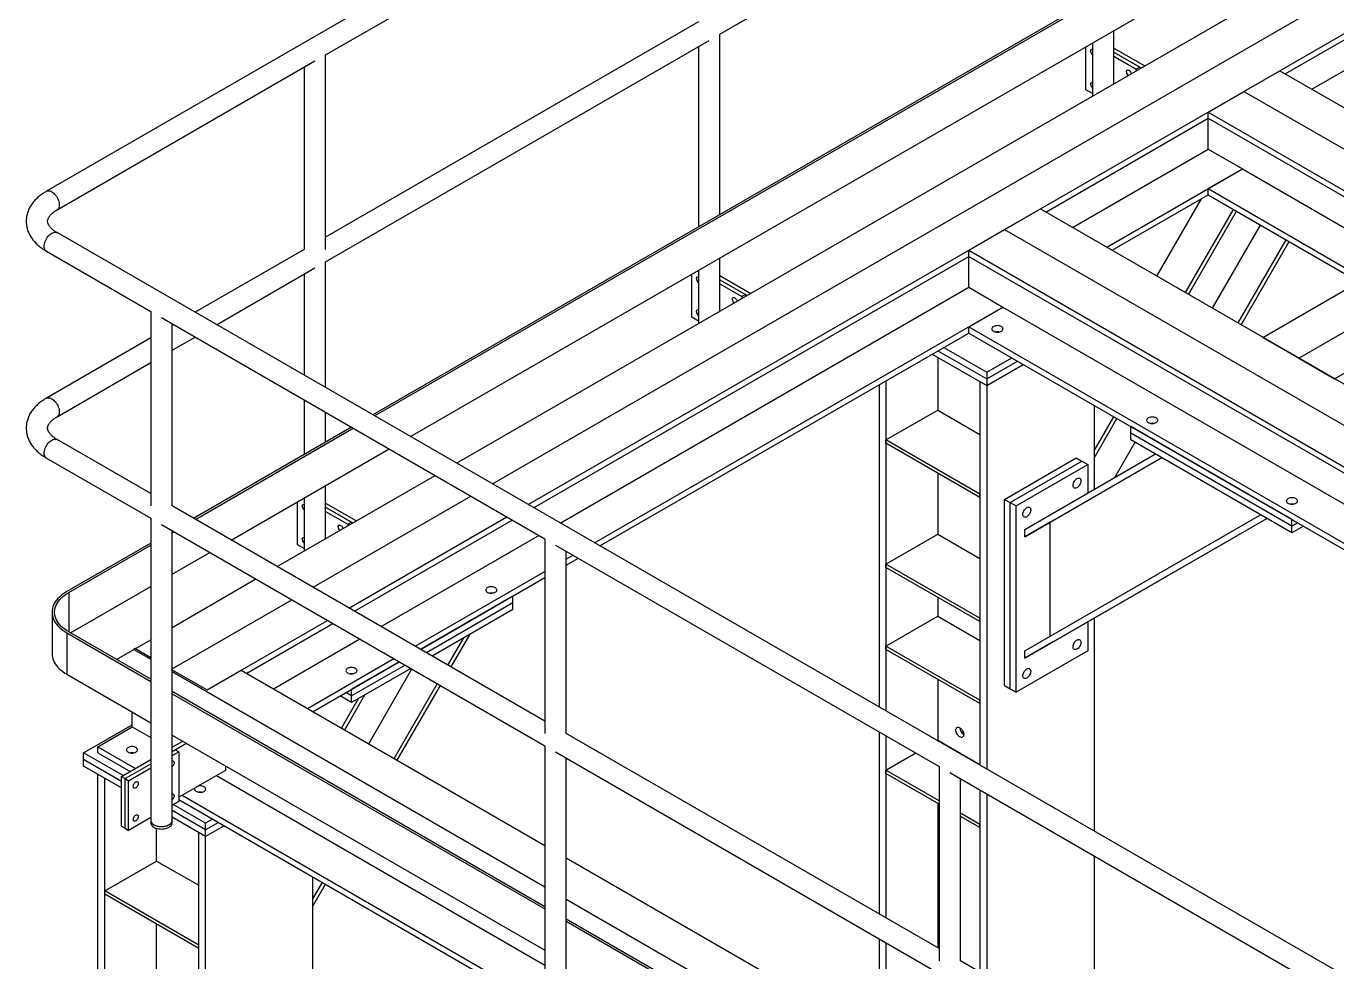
# Model space of a CAD drawing. Header units: millimetres. Extents: x 0 to 16187, y -20471 to 6290.
# Drawn here: x 3339.6 to 3443, y 1727.9 to 1801.7 of the extents above; entities that cross this region are included whole.
import ezdxf

# ---------------------------------------------------------------- set-up
doc = ezdxf.new("R2010")
doc.units = ezdxf.units.MM

msp = doc.modelspace()

# ---------------------------------------------------------------- linework, layer by layer
at = {"color": 7, "linetype": 'Continuous', "lineweight": 25}
for p, q in [((3486.40961, 1872.53542), (3341.18685, 1788.70011)), ((3373.55642, 1767.23511), (3520.88867, 1852.2882)), ((3376.38485, 1765.60229), (3523.71709, 1850.65538)), ((3379.21328, 1763.96947), (3526.54552, 1849.02257)), ((3487.42837, 1840.59471), (3366.95423, 1771.04647)), ((3367.09565, 1770.96483), (3487.56979, 1840.51307)), ((3369.92454, 1769.33175), (3487.56979, 1837.24691)), ((3394.33748, 1801.10342), (3424.60611, 1818.57712)), ((3363.22478, 1799.47325), (3393.49341, 1816.94696)), ((3438.96334, 1797.97253), (3467.67181, 1814.54557)), ((3441.0713, 1796.75563), (3467.67181, 1812.11177)), ((3392.64948, 1802.07804), (3363.22478, 1785.09152)), ((3394.33748, 1786.85448), (3394.33748, 1801.10342)), ((3425.45018, 1797.19273), (3425.45018, 1801.38602)), ((3363.22478, 1783.14244), (3393.49341, 1800.61615)), ((3392.64948, 1800.12895), (3392.64948, 1785.88002)), ((3423.23821, 1796.71502), (3423.23821, 1800.10907)), ((3423.69322, 1800.37174), (3423.76218, 1800.33193)), ((3423.76218, 1800.41155), (3423.76218, 1796.21827)), ((3425.45018, 1800.0106), (3427.89079, 1798.60167)), ((3342.03078, 1787.23822), (3362.38071, 1798.98598)), ((3363.22478, 1784.11706), (3363.22478, 1799.47325)), ((3425.45018, 1799.68404), (3427.48085, 1798.51175)), ((3425.45018, 1799.68404), (3427.60794, 1798.43838)), ((3425.45018, 1799.35747), (3427.19801, 1798.34847)), ((3361.53678, 1798.49879), (3361.53678, 1784.11706)), ((3427.48085, 1798.51175), (3427.19801, 1798.34847)), ((3427.19801, 1798.34847), (3427.19801, 1798.20173)), ((3427.48085, 1798.51175), (3427.48085, 1798.36501)), ((3435.71058, 1796.58467), (3438.53901, 1798.21749)), ((3438.53901, 1798.21749), (3454.91512, 1788.76376)), ((3423.76218, 1796.41254), (3423.23821, 1796.71502)), ((3432.88216, 1794.95186), (3435.71058, 1796.58467)), ((3435.71058, 1796.58467), (3452.08669, 1787.13095)), ((3432.88216, 1794.95186), (3449.25827, 1785.49813)), ((3432.88216, 1794.46193), (3432.88216, 1794.95186)), ((3420.06945, 1787.06531), (3432.88216, 1794.46193)), ((3432.88216, 1794.46193), (3448.83393, 1785.25317)), ((3432.88216, 1792.02813), (3432.88216, 1794.46193)), ((3422.17741, 1785.84841), (3432.88216, 1792.02813)), ((3432.88216, 1792.02813), (3435.5833, 1790.46879)), ((3424.87856, 1784.28908), (3435.5833, 1790.46879)), ((3432.88216, 1788.90945), (3435.5833, 1790.46879)), ((3435.5833, 1790.46879), (3446.72597, 1784.03627)), ((3432.88216, 1788.90945), (3444.02482, 1782.47693)), ((3432.88216, 1788.41953), (3432.88216, 1788.90945)), ((3425.30289, 1784.04411), (3432.88216, 1788.41953)), ((3428.82962, 1782.00817), (3432.35579, 1788.11566)), ((3432.88216, 1788.41953), (3443.60049, 1782.23197)), ((3416.81669, 1785.67746), (3419.64512, 1787.31028)), ((3419.64512, 1787.31028), (3505.61463, 1737.68113)), ((3431.09237, 1780.70192), (3434.88169, 1787.26522)), ((3431.34239, 1780.55759), (3435.13171, 1787.12089)), ((3413.98826, 1784.04464), (3416.81669, 1785.67746)), ((3416.81669, 1785.67746), (3502.7862, 1736.04832)), ((3433.23452, 1779.46528), (3437.02384, 1786.02858)), ((3462.77633, 1715.72955), (3342.03078, 1785.43447)), ((3435.2427, 1778.30598), (3439.03203, 1784.86928)), ((3435.49272, 1778.16165), (3439.28205, 1784.72495)), ((3341.18685, 1783.97258), (3349.42362, 1779.2176)), ((3361.53678, 1784.11706), (3352.92482, 1779.14548)), ((3379.63761, 1763.72451), (3413.98826, 1783.55472)), ((3394.33748, 1779.23175), (3394.33748, 1783.42504)), ((3413.98826, 1784.04464), (3499.95778, 1734.4155)), ((3413.98826, 1783.55472), (3413.98826, 1784.04464)), ((3413.98826, 1783.55472), (3490.10117, 1739.61567)), ((3413.98826, 1781.12092), (3413.98826, 1783.55472)), ((3354.61296, 1778.17094), (3362.38071, 1782.65517)), ((3363.22478, 1773.19944), (3363.22478, 1783.14244)), ((3392.58052, 1782.41077), (3392.64948, 1782.37096)), ((3392.64948, 1782.45058), (3392.64948, 1778.25729)), ((3440.03808, 1775.53767), (3453.27511, 1783.17925)), ((3361.53678, 1782.16798), (3361.53678, 1774.1739)), ((3392.12551, 1778.75404), (3392.12551, 1782.1481)), ((3394.33748, 1782.04962), (3396.77809, 1780.64069)), ((3394.33748, 1781.72306), (3396.36815, 1780.55078)), ((3394.33748, 1781.72306), (3396.49525, 1780.47741)), ((3394.33748, 1781.39649), (3396.08531, 1780.38749)), ((3442.8665, 1773.90486), (3456.10354, 1781.54644)), ((3381.74557, 1762.50761), (3413.98826, 1781.12092)), ((3396.36815, 1780.55078), (3396.08531, 1780.38749)), ((3396.08531, 1780.38749), (3396.08531, 1780.24075)), ((3396.36815, 1780.55078), (3396.36815, 1780.40404)), ((3413.98826, 1781.12092), (3416.68941, 1779.56158)), ((3437.20965, 1777.17049), (3444.0266, 1781.10583)), ((3384.44672, 1760.94827), (3416.68941, 1779.56158)), ((3413.98826, 1778.00224), (3416.68941, 1779.56158)), ((3416.68941, 1779.56158), (3487.99321, 1738.39878)), ((3349.42362, 1779.2176), (3349.42362, 1763.8614)), ((3350.26769, 1778.73033), (3380.53632, 1761.25662)), ((3351.11162, 1763.8614), (3351.11162, 1778.24314)), ((3392.64948, 1778.45156), (3392.12551, 1778.75404)), ((3351.23668, 1778.17094), (3351.11162, 1778.09874)), ((3351.11162, 1776.14966), (3352.92482, 1777.1964)), ((3384.87105, 1760.70331), (3413.98826, 1777.51232)), ((3413.98826, 1778.00224), (3485.29206, 1736.83944)), ((3413.98826, 1777.51232), (3413.98826, 1778.00224)), ((3413.98826, 1777.51232), (3484.86773, 1736.59447)), ((3437.20965, 1777.17049), (3440.03808, 1775.53767)), ((3349.42362, 1777.12428), (3341.18685, 1772.36929)), ((3412.00836, 1776.36935), (3415.40248, 1774.40997)), ((3342.03078, 1770.9074), (3349.42362, 1775.1752)), ((3411.10312, 1775.84676), (3415.40248, 1773.36479)), ((3411.54167, 1775.59359), (3411.54167, 1771.42836)), ((3411.55574, 1776.10805), (3415.40248, 1773.88738)), ((3415.40248, 1774.40997), (3417.38237, 1775.55294)), ((3415.40248, 1773.88738), (3417.835, 1775.29164)), ((3440.03808, 1775.53767), (3442.8665, 1773.90486)), ((3415.40248, 1773.36479), (3418.28762, 1775.03035)), ((3415.40248, 1774.40997), (3415.40248, 1773.88738)), ((3406.91719, 1773.43028), (3406.91719, 1747.97634)), ((3407.4546, 1773.74051), (3407.4546, 1747.66611)), ((3414.86507, 1773.67503), (3414.86507, 1743.38813)), ((3415.40248, 1773.88738), (3415.40248, 1773.36479)), ((3415.40248, 1773.36479), (3415.40248, 1743.0779)), ((3361.53678, 1772.22482), (3361.53678, 1767.91904)), ((3363.22478, 1768.8935), (3363.22478, 1771.25036)), ((3407.4546, 1769.06894), (3411.54167, 1771.42836)), ((3411.54167, 1771.42836), (3414.86507, 1769.5098)), ((3423.88776, 1771.79746), (3423.88776, 1765.17117)), ((3365.2661, 1770.07193), (3352.8098, 1762.88106)), ((3352.95122, 1762.79942), (3365.40752, 1769.99029)), ((3423.88776, 1768.22317), (3425.43551, 1770.90396)), ((3423.88776, 1767.64579), (3425.68553, 1770.75963)), ((3426.77275, 1769.6094), (3426.77275, 1770.13199)), ((3439.50067, 1762.78432), (3426.77275, 1770.13199)), ((3349.42362, 1764.83586), (3342.03078, 1769.10366)), ((3407.4546, 1768.80764), (3407.4546, 1769.06894)), ((3414.86507, 1764.79096), (3407.4546, 1769.06894)), ((3439.50067, 1762.26173), (3426.77275, 1769.6094)), ((3426.77275, 1769.08682), (3426.77275, 1769.6094)), ((3439.50067, 1761.73914), (3426.77275, 1769.08682)), ((3355.78011, 1761.16634), (3368.2364, 1768.35721)), ((3414.86507, 1764.52967), (3407.4546, 1768.80764)), ((3418.41475, 1762.01064), (3428.72089, 1767.96218)), ((3425.52901, 1766.11895), (3427.12508, 1768.88342)), ((3341.18685, 1767.64177), (3349.42362, 1762.88678)), ((3416.81669, 1764.38261), (3422.47354, 1767.64824)), ((3417.26924, 1764.12136), (3422.92609, 1767.38699)), ((3417.72179, 1763.86011), (3423.37864, 1767.12574)), ((3418.41475, 1761.43326), (3429.22089, 1767.67354)), ((3420.42293, 1762.59256), (3429.22121, 1767.67335)), ((3422.47354, 1767.64824), (3422.92609, 1767.38699)), ((3422.92609, 1767.38699), (3423.37864, 1767.12574)), ((3423.37864, 1767.12574), (3423.37864, 1764.87716)), ((3359.41199, 1759.0697), (3371.86829, 1766.26057)), ((3411.54167, 1766.44823), (3411.54167, 1761.62987)), ((3363.22478, 1761.27077), (3363.22478, 1765.46406)), ((3414.86507, 1764.52967), (3414.86507, 1764.79096)), ((3380.53632, 1746.87488), (3351.11162, 1763.8614)), ((3361.01281, 1760.79306), (3361.01281, 1764.18712)), ((3361.46782, 1764.44979), (3361.53678, 1764.40998)), ((3361.53678, 1764.4896), (3361.53678, 1760.29631)), ((3362.24042, 1757.43688), (3374.69671, 1764.62775)), ((3363.22478, 1764.08864), (3365.66539, 1762.67971)), ((3363.22478, 1763.76208), (3365.25545, 1762.5898)), ((3363.22478, 1763.76208), (3365.38255, 1762.51643)), ((3416.81669, 1764.38261), (3417.26924, 1764.12136)), ((3416.81669, 1749.68487), (3416.81669, 1764.38261)), ((3417.26924, 1749.42362), (3417.26924, 1764.12136)), ((3417.26924, 1764.12136), (3417.72179, 1763.86011)), ((3417.72179, 1749.16237), (3417.72179, 1763.86011)), ((3349.42362, 1762.88678), (3349.42362, 1739.04118)), ((3363.22478, 1763.43552), (3364.97261, 1762.42652)), ((3365.06884, 1755.80407), (3377.52514, 1762.99493)), ((3365.49318, 1755.5591), (3377.94948, 1762.74997)), ((3418.41475, 1752.42611), (3437.02089, 1763.17069)), ((3418.41475, 1751.84873), (3437.52089, 1762.88205)), ((3420.67749, 1753.15498), (3437.52126, 1762.88184)), ((3439.50067, 1762.26173), (3439.50067, 1762.78432)), ((3350.26769, 1762.39951), (3380.53632, 1744.9258)), ((3351.11162, 1739.04118), (3351.11162, 1761.91232)), ((3351.12166, 1761.90652), (3351.11162, 1761.90072)), ((3351.11162, 1761.73744), (3351.26308, 1761.82488)), ((3365.25545, 1762.5898), (3364.97261, 1762.42652)), ((3364.97261, 1762.42652), (3364.97261, 1762.27977)), ((3365.25545, 1762.5898), (3365.25545, 1762.44306)), ((3420.42293, 1762.59256), (3418.41475, 1761.43326)), ((3418.41475, 1761.43326), (3418.41475, 1762.01064)), ((3420.42293, 1753.58578), (3420.42293, 1762.59256)), ((3439.9533, 1762.52302), (3439.50067, 1762.26173)), ((3439.50067, 1761.73914), (3439.50067, 1762.26173)), ((3440.40592, 1762.26173), (3439.50067, 1761.73914)), ((3349.42362, 1760.92626), (3342.80241, 1757.10392)), ((3342.94383, 1757.02228), (3349.42362, 1760.76298)), ((3361.53678, 1760.49058), (3361.01281, 1760.79306)), ((3367.60114, 1754.3422), (3380.05743, 1761.53307)), ((3380.53632, 1761.25662), (3380.53632, 1745.90042)), ((3381.38038, 1760.76935), (3411.64901, 1743.29564)), ((3407.4546, 1759.27045), (3411.54167, 1761.62987)), ((3411.54167, 1761.62987), (3414.86507, 1759.71131)), ((3351.11162, 1758.47128), (3354.09197, 1760.1918)), ((3382.22432, 1745.90042), (3382.22432, 1760.28216)), ((3382.22432, 1759.66531), (3382.75858, 1759.97373)), ((3382.22432, 1759.17538), (3383.18292, 1759.72877)), ((3370.30229, 1752.78286), (3380.53632, 1758.69084)), ((3407.4546, 1759.00916), (3407.4546, 1759.27045)), ((3414.86507, 1754.99247), (3407.4546, 1759.27045)), ((3414.86507, 1754.73118), (3407.4546, 1759.00916)), ((3351.11162, 1754.27799), (3357.72385, 1758.09516)), ((3370.72662, 1752.5379), (3380.53632, 1758.20092)), ((3342.94383, 1757.02228), (3342.94383, 1753.91993)), ((3343.08571, 1753.83802), (3349.42362, 1757.49682)), ((3377.99653, 1756.73473), (3370.72662, 1752.5379)), ((3377.99653, 1756.21214), (3377.99653, 1756.73473)), ((3411.54167, 1756.64974), (3411.54167, 1755.16286)), ((3341.63084, 1755.4711), (3341.63084, 1752.20494)), ((3351.11162, 1751.01236), (3360.55228, 1756.46234)), ((3377.99653, 1756.21214), (3371.17924, 1752.27661)), ((3377.99653, 1755.68956), (3371.63186, 1752.01532)), ((3377.99653, 1755.68956), (3377.99653, 1756.21214)), ((3353.87004, 1749.33914), (3363.38071, 1754.82952)), ((3356.99552, 1750.65351), (3363.80504, 1754.58456)), ((3407.4546, 1752.80344), (3411.54167, 1755.16286)), ((3411.54167, 1755.16286), (3414.86507, 1753.24431)), ((3414.86507, 1754.73118), (3414.86507, 1754.99247)), ((3423.37864, 1754.71482), (3423.37864, 1752.428)), ((3423.88776, 1755.00883), (3423.88776, 1738.17945)), ((3342.80241, 1753.83829), (3349.42362, 1750.01594)), ((3342.80241, 1753.83829), (3342.80241, 1750.57212)), ((3349.42362, 1750.17923), (3342.94383, 1753.91993)), ((3372.88144, 1751.29395), (3374.13081, 1753.45793)), ((3373.13146, 1751.14962), (3374.63081, 1753.74657)), ((3346.7176, 1751.74138), (3348.08591, 1752.53129)), ((3348.21319, 1752.60477), (3348.08591, 1752.53129)), ((3348.08591, 1752.53129), (3349.42362, 1751.75905)), ((3348.21319, 1752.60477), (3349.42362, 1753.30353)), ((3348.21319, 1752.60477), (3349.42362, 1751.906)), ((3359.10348, 1749.43661), (3365.913, 1753.36766)), ((3407.4546, 1752.54215), (3407.4546, 1752.80344)), ((3414.86507, 1748.52547), (3407.4546, 1752.80344)), ((3414.86507, 1748.26417), (3407.4546, 1752.54215)), ((3423.37864, 1752.428), (3417.72179, 1749.16237)), ((3420.67749, 1753.15498), (3418.41475, 1751.84873)), ((3418.41475, 1751.84873), (3418.41475, 1752.42611)), ((3361.80463, 1747.87727), (3368.61415, 1751.80832)), ((3362.22897, 1747.63231), (3369.03848, 1751.56336)), ((3369.03848, 1751.56336), (3365.2686, 1749.38706)), ((3342.80241, 1750.57212), (3349.42362, 1746.74978)), ((3351.11162, 1750.93154), (3353.87004, 1749.33914)), ((3351.11162, 1750.78459), (3380.53632, 1733.79807)), ((3353.87004, 1749.33914), (3356.57119, 1750.89847)), ((3356.57119, 1750.89847), (3380.53632, 1737.0637)), ((3369.4911, 1751.30207), (3365.2686, 1748.86447)), ((3369.94373, 1751.04078), (3365.2686, 1748.34189)), ((3366.62477, 1745.09467), (3370.02926, 1750.9914)), ((3365.2686, 1748.86447), (3365.2686, 1749.38706)), ((3368.63296, 1743.93537), (3372.03744, 1749.8321)), ((3368.88298, 1743.79103), (3372.28746, 1749.68777)), ((3411.54167, 1750.18273), (3411.54167, 1745.36437)), ((3416.81669, 1749.68487), (3417.26924, 1749.42362)), ((3417.26924, 1749.42362), (3417.72179, 1749.16237)), ((3380.53632, 1732.21825), (3351.11162, 1749.20476)), ((3351.11162, 1749.04148), (3380.53632, 1732.05497)), ((3365.2686, 1748.34189), (3364.36336, 1748.86447)), ((3364.48262, 1746.3313), (3365.83081, 1748.66644)), ((3364.73264, 1746.18697), (3366.33081, 1748.95508)), ((3365.2686, 1748.86447), (3364.81598, 1749.12576)), ((3365.2686, 1748.34189), (3365.2686, 1748.86447)), ((3414.86507, 1748.26417), (3414.86507, 1748.52547)), ((3347.95863, 1746.41541), (3347.95863, 1747.5955)), ((3344.12611, 1744.36615), (3347.95863, 1746.57861)), ((3345.25748, 1744.85607), (3347.95863, 1746.41541)), ((3347.95863, 1746.41541), (3349.42362, 1745.56969)), ((3351.11162, 1745.77532), (3380.53632, 1728.7888)), ((3351.11162, 1744.80745), (3351.94991, 1745.29138)), ((3351.11162, 1744.48088), (3352.23275, 1745.1281)), ((3411.64901, 1728.91391), (3382.22432, 1745.90042)), ((3406.91719, 1746.02726), (3406.91719, 1731.64553)), ((3407.4546, 1745.71703), (3407.4546, 1731.33529)), ((3411.49171, 1745.33553), (3411.54167, 1745.36437)), ((3411.54167, 1745.36437), (3414.86507, 1743.44582)), ((3344.12611, 1743.84356), (3344.12611, 1744.36615)), ((3347.23665, 1742.57047), (3344.12611, 1744.36615)), ((3345.25748, 1744.36615), (3345.25748, 1744.85607)), ((3345.25748, 1744.85607), (3348.22666, 1743.142)), ((3345.25748, 1744.36615), (3347.80233, 1742.89704)), ((3351.11162, 1744.48088), (3351.35274, 1744.62008)), ((3351.11162, 1744.15432), (3351.63559, 1744.4568)), ((3351.35274, 1744.62008), (3351.63559, 1744.4568)), ((3351.63559, 1744.4568), (3351.63559, 1740.53741)), ((3380.53632, 1744.9258), (3380.53632, 1721.0802)), ((3381.38038, 1744.43853), (3411.64901, 1726.96482)), ((3407.4546, 1743.00496), (3409.80357, 1744.36099)), ((3347.1101, 1742.12094), (3344.12611, 1743.84356)), ((3344.12611, 1743.32098), (3344.12611, 1743.84356)), ((3347.1101, 1741.59835), (3344.12611, 1743.32098)), ((3347.1101, 1742.49742), (3349.42362, 1743.83299)), ((3347.39295, 1742.33414), (3349.42362, 1743.50642)), ((3347.67579, 1742.17086), (3349.42362, 1743.17986)), ((3355.31254, 1743.35018), (3355.31254, 1742.98663)), ((3382.22432, 1721.0802), (3382.22432, 1743.95134)), ((3411.64901, 1743.29564), (3411.64901, 1727.93944)), ((3345.25748, 1631.48755), (3345.25748, 1742.66785)), ((3345.79488, 1631.70959), (3345.79488, 1742.35761)), ((3347.1101, 1738.57803), (3347.1101, 1742.49742)), ((3347.1101, 1742.49742), (3347.39295, 1742.33414)), ((3347.39295, 1742.33414), (3347.67579, 1742.17086)), ((3347.39295, 1738.41475), (3347.39295, 1742.33414)), ((3347.67579, 1738.25146), (3347.67579, 1742.17086)), ((3355.31254, 1742.98663), (3351.63559, 1740.86397)), ((3354.60532, 1742.57836), (3380.53632, 1727.60872)), ((3407.4546, 1742.74366), (3407.4546, 1743.00496)), ((3411.64901, 1740.58357), (3407.4546, 1743.00496)), ((3411.64901, 1740.32228), (3407.4546, 1742.74366)), ((3412.49308, 1742.80837), (3442.76171, 1725.33466)), ((3413.33701, 1727.93944), (3413.33701, 1742.32118)), ((3351.90417, 1741.01902), (3379.33936, 1725.18102)), ((3414.86507, 1741.43905), (3414.86507, 1727.05731)), ((3415.40248, 1741.12881), (3415.40248, 1726.74708)), ((3351.63559, 1740.53741), (3351.11162, 1740.23493)), ((3353.74276, 1738.81457), (3351.197, 1740.28421)), ((3351.63559, 1740.68415), (3378.91503, 1724.93606)), ((3411.54167, 1740.38424), (3411.54167, 1728.97587)), ((3349.42362, 1739.26046), (3347.67579, 1738.25146)), ((3349.42362, 1739.04118), (3349.42362, 1738.84521)), ((3353.74276, 1738.29199), (3351.11162, 1739.81092)), ((3353.74276, 1737.7694), (3351.11162, 1739.28833)), ((3351.11162, 1738.84521), (3351.11162, 1739.04118)), ((3354.30845, 1739.14114), (3353.74276, 1738.81457)), ((3414.86507, 1738.72698), (3413.33701, 1739.60911)), ((3414.86507, 1738.46568), (3413.33701, 1739.34781)), ((3347.1101, 1738.57803), (3347.39295, 1738.41475)), ((3347.39295, 1738.41475), (3347.67579, 1738.25146)), ((3349.88196, 1735.83296), (3349.88196, 1738.41181)), ((3353.20536, 1626.89933), (3353.20536, 1738.07964)), ((3354.76107, 1738.87984), (3353.74276, 1738.29199)), ((3353.74276, 1738.29199), (3353.74276, 1738.81457)), ((3355.21369, 1738.61855), (3353.74276, 1737.7694)), ((3353.74276, 1737.7694), (3353.74276, 1738.29199)), ((3414.86507, 1738.46568), (3414.86507, 1738.72698)), ((3353.74276, 1626.5891), (3353.74276, 1737.7694)), ((3345.79488, 1733.47354), (3349.88196, 1735.83296)), ((3349.88196, 1735.83296), (3353.20536, 1733.9144)), ((3382.22432, 1736.08924), (3411.64901, 1719.10272)), ((3423.88776, 1736.23036), (3423.88776, 1721.84863)), ((3362.22805, 1631.48755), (3362.22805, 1734.56925)), ((3362.22805, 1732.84173), (3362.9761, 1734.13741)), ((3362.22805, 1732.26435), (3363.22612, 1733.99307)), ((3345.79488, 1733.21225), (3345.79488, 1733.47354)), ((3353.20536, 1729.19557), (3345.79488, 1733.47354)), ((3353.20536, 1728.93427), (3345.79488, 1733.21225)), ((3382.22432, 1732.82361), (3411.64901, 1715.83709)), ((3349.88196, 1719.56747), (3349.88196, 1730.85283)), ((3411.64901, 1714.25727), (3382.22432, 1731.24379)), ((3382.22432, 1731.0805), (3411.64901, 1714.09399)), ((3406.91719, 1729.69645), (3406.91719, 1721.83435)), ((3353.20536, 1728.93427), (3353.20536, 1729.19557)), ((3407.4546, 1729.38621), (3407.4546, 1721.52411)), ((3442.76171, 1710.95293), (3413.33701, 1727.93944))]:
    msp.add_line(p, q, dxfattribs=at)
at = {"color": 7, "linetype": 'Continuous', "lineweight": 25, "flags": 128}
for points in [[(3423.6059, 1799.76892), (3423.61087, 1799.81693), (3423.62551, 1799.8568), (3423.6491, 1799.88653), (3423.68045, 1799.90463), (3423.71799, 1799.9102), (3423.75984, 1799.90295), (3423.76218, 1799.9022)], [(3426.43433, 1798.1361), (3426.43929, 1798.18411), (3426.45394, 1798.22398), (3426.47753, 1798.25371), (3426.50888, 1798.27182), (3426.54642, 1798.27739), (3426.58826, 1798.27014), (3426.63232, 1798.25044), (3426.67638, 1798.21927), (3426.71823, 1798.1782), (3426.75577, 1798.12929), (3426.78712, 1798.07499), (3426.8107, 1798.01802), (3426.82059, 1797.98386)], [(3423.6059, 1797.15599), (3423.61087, 1797.204), (3423.62551, 1797.24387), (3423.6491, 1797.2736), (3423.68045, 1797.2917), (3423.71799, 1797.29727), (3423.75984, 1797.29002), (3423.76218, 1797.28927)], [(3341.1868, 1788.70008), (3341.18681, 1788.70009), (3341.2455, 1788.72564), (3341.31041, 1788.73825), (3341.38043, 1788.73771), (3341.45435, 1788.72401), (3341.53091, 1788.6974), (3341.60881, 1788.65832)], [(3341.60881, 1788.65832), (3341.68671, 1788.60746), (3341.76327, 1788.54567), (3341.8372, 1788.47402), (3341.90721, 1788.39373), (3341.97212, 1788.30618), (3342.03081, 1788.21286), (3342.08228, 1788.11537), (3342.12565, 1788.01538), (3342.16018, 1787.91459), (3342.18527, 1787.81475), (3342.2005, 1787.71754), (3342.20561, 1787.62464), (3342.2005, 1787.53763), (3342.18527, 1787.45801), (3342.16018, 1787.38713), (3342.12565, 1787.32622), (3342.08228, 1787.2763), (3342.03134, 1787.23854)], [(3341.60881, 1785.39269), (3341.68671, 1785.43176), (3341.76327, 1785.45838), (3341.8372, 1785.47207), (3341.90721, 1785.47262), (3341.97212, 1785.46001), (3342.03078, 1785.43447)], [(3341.18685, 1783.97258), (3341.18681, 1783.9726), (3341.13534, 1784.01067), (3341.09197, 1784.06058), (3341.05744, 1784.1215), (3341.03235, 1784.19238), (3341.01712, 1784.272), (3341.01201, 1784.35901), (3341.01712, 1784.45191), (3341.03235, 1784.54911), (3341.05744, 1784.64896), (3341.09197, 1784.74974), (3341.13534, 1784.84973), (3341.18681, 1784.94722), (3341.2455, 1785.04054), (3341.31041, 1785.1281), (3341.38043, 1785.20839), (3341.45435, 1785.28004), (3341.53091, 1785.34182), (3341.60881, 1785.39269)], [(3392.49321, 1781.80794), (3392.49817, 1781.85595), (3392.51281, 1781.89582), (3392.5364, 1781.92555), (3392.56775, 1781.94366), (3392.60529, 1781.94922), (3392.64714, 1781.94197), (3392.64948, 1781.94122)], [(3395.32163, 1780.17512), (3395.3266, 1780.22313), (3395.34124, 1780.263), (3395.36483, 1780.29274), (3395.39618, 1780.31084), (3395.43372, 1780.31641), (3395.47557, 1780.30916), (3395.51962, 1780.28946), (3395.56368, 1780.25829), (3395.60553, 1780.21722), (3395.64307, 1780.16831), (3395.67442, 1780.11401), (3395.69801, 1780.05705), (3395.7079, 1780.02288)], [(3392.49321, 1779.19501), (3392.49817, 1779.24302), (3392.51281, 1779.28289), (3392.5364, 1779.31262), (3392.56775, 1779.33073), (3392.60529, 1779.33629), (3392.64714, 1779.32904), (3392.64948, 1779.32829)], [(3416.56213, 1777.65935), (3416.61268, 1777.69431), (3416.65161, 1777.73391), (3416.67767, 1777.7769), (3416.69001, 1777.82187), (3416.68824, 1777.8674), (3416.67241, 1777.91201), (3416.64305, 1777.95428), (3416.60108, 1777.99284), (3416.54786, 1778.02645), (3416.4851, 1778.05403), (3416.41481, 1778.07471), (3416.33926, 1778.0878), (3416.26088, 1778.0929), (3416.18217, 1778.08984), (3416.10568, 1778.07871), (3416.03386, 1778.05988), (3415.96902, 1778.03395), (3415.91324, 1778.00175), (3415.86832, 1777.96431), (3415.8357, 1777.92285), (3415.81642, 1777.8787), (3415.81111, 1777.83326), (3415.81995, 1777.78801), (3415.84263, 1777.7444), (3415.87845, 1777.70382), (3415.92623, 1777.66759), (3415.98446, 1777.63687), (3416.05125, 1777.61264), (3416.12446, 1777.59569), (3416.20174, 1777.58655), (3416.2806, 1777.58553), (3416.35851, 1777.59265), (3416.43297, 1777.60769), (3416.50158, 1777.63017), (3416.56213, 1777.65935)], [(3341.1868, 1772.36926), (3341.18681, 1772.36927), (3341.2455, 1772.39483), (3341.31041, 1772.40744), (3341.38043, 1772.40689), (3341.45435, 1772.39319), (3341.53091, 1772.36658), (3341.60881, 1772.32751)], [(3341.60881, 1772.32751), (3341.68671, 1772.27664), (3341.76327, 1772.21485), (3341.8372, 1772.1432), (3341.90721, 1772.06291), (3341.97212, 1771.97536), (3342.03081, 1771.88204), (3342.08228, 1771.78455), (3342.12565, 1771.68456), (3342.16018, 1771.58378), (3342.18527, 1771.48393), (3342.2005, 1771.38672), (3342.20561, 1771.29382), (3342.2005, 1771.20682), (3342.18527, 1771.12719), (3342.16018, 1771.05632), (3342.12565, 1770.9954), (3342.08228, 1770.94548), (3342.03134, 1770.90773)], [(3428.78094, 1770.4423), (3428.83149, 1770.47726), (3428.87042, 1770.51687), (3428.89647, 1770.55985), (3428.90881, 1770.60483), (3428.90704, 1770.65035), (3428.89122, 1770.69496), (3428.86185, 1770.73723), (3428.81988, 1770.77579), (3428.76666, 1770.8094), (3428.7039, 1770.83699), (3428.63362, 1770.85766), (3428.55807, 1770.87076), (3428.47968, 1770.87586), (3428.40098, 1770.87279), (3428.32449, 1770.86167), (3428.25267, 1770.84283), (3428.18782, 1770.8169), (3428.13205, 1770.7847), (3428.08712, 1770.74727), (3428.0545, 1770.70581), (3428.03523, 1770.66165), (3428.02992, 1770.61621), (3428.03875, 1770.57096), (3428.06144, 1770.52735), (3428.09725, 1770.48677), (3428.14504, 1770.45054), (3428.20326, 1770.41982), (3428.27005, 1770.39559), (3428.34327, 1770.37864), (3428.42054, 1770.3695), (3428.49941, 1770.36848), (3428.57732, 1770.37561), (3428.65177, 1770.39065), (3428.72038, 1770.41312), (3428.78094, 1770.4423)], [(3341.18685, 1767.64177), (3341.18681, 1767.64179), (3341.13534, 1767.67985), (3341.09197, 1767.72977), (3341.05744, 1767.79068), (3341.03235, 1767.86156), (3341.01712, 1767.94118), (3341.01201, 1768.02819), (3341.01712, 1768.12109), (3341.03235, 1768.2183), (3341.05744, 1768.31814), (3341.09197, 1768.41893), (3341.13534, 1768.51892), (3341.18681, 1768.61641), (3341.2455, 1768.70973), (3341.31041, 1768.79728), (3341.38043, 1768.87757), (3341.45435, 1768.94922), (3341.53091, 1769.01101), (3341.60881, 1769.06187)], [(3341.60881, 1769.06187), (3341.68671, 1769.10095), (3341.76327, 1769.12756), (3341.8372, 1769.14126), (3341.90721, 1769.14181), (3341.97212, 1769.12919), (3342.03078, 1769.10366)], [(3422.53011, 1766.01532), (3422.58567, 1766.04162), (3422.63943, 1766.05552), (3422.68969, 1766.05659), (3422.73481, 1766.04478), (3422.77336, 1766.02047), (3422.80409, 1765.98446), (3422.82601, 1765.93789), (3422.83842, 1765.88226), (3422.84093, 1765.81935), (3422.83344, 1765.7512), (3422.8162, 1765.68), (3422.78977, 1765.60802), (3422.75499, 1765.53758), (3422.71299, 1765.47095), (3422.6651, 1765.41028), (3422.61288, 1765.3575), (3422.558, 1765.31431), (3422.50222, 1765.28211), (3422.44734, 1765.26193), (3422.39512, 1765.25442), (3422.34724, 1765.25981), (3422.30523, 1765.27794), (3422.27045, 1765.30822), (3422.24402, 1765.34968), (3422.22679, 1765.40099), (3422.2193, 1765.4605), (3422.2218, 1765.52629), (3422.23421, 1765.59625), (3422.25614, 1765.66813), (3422.28686, 1765.73963), (3422.32541, 1765.80843), (3422.37054, 1765.87234), (3422.42079, 1765.9293), (3422.47456, 1765.97748), (3422.53011, 1766.01532)], [(3361.38051, 1763.84696), (3361.38547, 1763.89497), (3361.40011, 1763.93484), (3361.4237, 1763.96457), (3361.45505, 1763.98268), (3361.49259, 1763.98824), (3361.53444, 1763.981), (3361.53678, 1763.98024)], [(3418.57031, 1763.01082), (3418.51476, 1762.98453), (3418.46099, 1762.97062), (3418.41074, 1762.96956), (3418.36561, 1762.98137), (3418.32707, 1763.00567), (3418.29634, 1763.04169), (3418.27441, 1763.08826), (3418.262, 1763.14389), (3418.2595, 1763.20679), (3418.26699, 1763.27494), (3418.28422, 1763.34615), (3418.31066, 1763.41813), (3418.34543, 1763.48856), (3418.38744, 1763.55519), (3418.43532, 1763.61587), (3418.48754, 1763.66865), (3418.54242, 1763.71183), (3418.5982, 1763.74403), (3418.65309, 1763.76421), (3418.70531, 1763.77173), (3418.75319, 1763.76634), (3418.7952, 1763.74821), (3418.82997, 1763.71792), (3418.8564, 1763.67646), (3418.87364, 1763.62515), (3418.88113, 1763.56565), (3418.87863, 1763.49986), (3418.86621, 1763.4299), (3418.84429, 1763.35801), (3418.81356, 1763.28652), (3418.77502, 1763.21771), (3418.72989, 1763.1538), (3418.67964, 1763.09684), (3418.62587, 1763.04867), (3418.57031, 1763.01082)], [(3439.8118, 1764.07432), (3439.86236, 1764.10928), (3439.90128, 1764.14888), (3439.92734, 1764.19187), (3439.93968, 1764.23684), (3439.93791, 1764.28237), (3439.92209, 1764.32698), (3439.89272, 1764.36925), (3439.85075, 1764.4078), (3439.79753, 1764.44142), (3439.73477, 1764.469), (3439.66448, 1764.48968), (3439.58893, 1764.50277), (3439.51055, 1764.50787), (3439.43184, 1764.50481), (3439.35535, 1764.49368), (3439.28353, 1764.47485), (3439.21869, 1764.44892), (3439.16291, 1764.41672), (3439.11799, 1764.37928), (3439.08537, 1764.33782), (3439.06609, 1764.29366), (3439.06079, 1764.24823), (3439.06962, 1764.20298), (3439.0923, 1764.15936), (3439.12812, 1764.11879), (3439.1759, 1764.08256), (3439.23413, 1764.05184), (3439.30092, 1764.02761), (3439.37413, 1764.01065), (3439.45141, 1764.00152), (3439.53027, 1764.0005), (3439.60818, 1764.00762), (3439.68264, 1764.02266), (3439.75125, 1764.04514), (3439.8118, 1764.07432)], [(3364.20893, 1762.21414), (3364.2139, 1762.26215), (3364.22854, 1762.30202), (3364.25213, 1762.33176), (3364.28348, 1762.34986), (3364.32102, 1762.35543), (3364.36287, 1762.34818), (3364.40692, 1762.32848), (3364.45098, 1762.29731), (3364.49283, 1762.25624), (3364.53037, 1762.20733), (3364.56172, 1762.15303), (3364.58531, 1762.09607), (3364.5952, 1762.0619)], [(3361.38051, 1761.23403), (3361.38547, 1761.28204), (3361.40011, 1761.32191), (3361.4237, 1761.35164), (3361.45505, 1761.36975), (3361.49259, 1761.37531), (3361.53444, 1761.36806), (3361.53678, 1761.36731)], [(3342.80241, 1757.10392), (3342.63679, 1757.00235), (3342.4821, 1756.8952), (3342.3389, 1756.78285), (3342.20771, 1756.66571), (3342.08901, 1756.54422), (3341.98324, 1756.41881), (3341.89077, 1756.28994), (3341.81195, 1756.15808), (3341.74707, 1756.02372), (3341.69636, 1755.88734), (3341.66, 1755.74944), (3341.63813, 1755.61053), (3341.63084, 1755.4711), (3341.63813, 1755.33168), (3341.66, 1755.19277), (3341.69636, 1755.05487), (3341.74707, 1754.91849), (3341.81195, 1754.78412), (3341.89077, 1754.65227), (3341.98324, 1754.5234), (3342.08901, 1754.39799), (3342.20771, 1754.27649), (3342.3389, 1754.15936), (3342.4821, 1754.04701), (3342.63679, 1753.93985), (3342.80241, 1753.83829)], [(3342.94383, 1753.91993), (3342.78041, 1754.02039), (3342.62825, 1754.12657), (3342.48793, 1754.23806), (3342.36002, 1754.35442), (3342.24501, 1754.47519), (3342.14337, 1754.59988), (3342.05549, 1754.72802), (3341.98172, 1754.85908), (3341.92235, 1754.99256), (3341.87762, 1755.12793), (3341.8477, 1755.26466), (3341.83271, 1755.4022), (3341.83271, 1755.54001), (3341.8477, 1755.67755), (3341.87762, 1755.81427), (3341.92235, 1755.94964), (3341.98172, 1756.08312), (3342.05549, 1756.21419), (3342.14337, 1756.34232), (3342.24501, 1756.46702), (3342.36002, 1756.58778), (3342.48793, 1756.70414), (3342.62825, 1756.81563), (3342.78041, 1756.92182), (3342.94383, 1757.02228)], [(3376.6106, 1757.04505), (3376.66115, 1757.08), (3376.70008, 1757.11961), (3376.72613, 1757.16259), (3376.73847, 1757.20757), (3376.7367, 1757.2531), (3376.72088, 1757.29771), (3376.69151, 1757.33997), (3376.64955, 1757.37853), (3376.59633, 1757.41214), (3376.53356, 1757.43973), (3376.46328, 1757.4604), (3376.38773, 1757.4735), (3376.30934, 1757.4786), (3376.23064, 1757.47553), (3376.15415, 1757.46441), (3376.08233, 1757.44558), (3376.01749, 1757.41964), (3375.96171, 1757.38744), (3375.91678, 1757.35001), (3375.88416, 1757.30855), (3375.86489, 1757.26439), (3375.85958, 1757.21896), (3375.86841, 1757.1737), (3375.8911, 1757.13009), (3375.92691, 1757.08952), (3375.9747, 1757.05328), (3376.03292, 1757.02256), (3376.09971, 1756.99833), (3376.17293, 1756.98138), (3376.25021, 1756.97225), (3376.32907, 1756.97122), (3376.40698, 1756.97835), (3376.48144, 1756.99339), (3376.55004, 1757.01586), (3376.6106, 1757.04505)], [(3422.53011, 1752.55873), (3422.47456, 1752.53243), (3422.42079, 1752.51853), (3422.37054, 1752.51746), (3422.32541, 1752.52927), (3422.28686, 1752.55358), (3422.25614, 1752.58959), (3422.23421, 1752.63617), (3422.2218, 1752.6918), (3422.2193, 1752.7547), (3422.22679, 1752.82285), (3422.24402, 1752.89406), (3422.27045, 1752.96604), (3422.30523, 1753.03647), (3422.34724, 1753.1031), (3422.39512, 1753.16378), (3422.44734, 1753.21656), (3422.50222, 1753.25974), (3422.558, 1753.29194), (3422.61288, 1753.31212), (3422.6651, 1753.31964), (3422.71299, 1753.31424), (3422.75499, 1753.29611), (3422.78977, 1753.26583), (3422.8162, 1753.22437), (3422.83344, 1753.17306), (3422.84093, 1753.11356), (3422.83842, 1753.04776), (3422.82601, 1752.9778), (3422.80409, 1752.90592), (3422.77336, 1752.83443), (3422.73481, 1752.76562), (3422.68969, 1752.70171), (3422.63943, 1752.64475), (3422.58567, 1752.59657), (3422.53011, 1752.55873)], [(3341.63084, 1752.20494), (3341.63813, 1752.06552), (3341.66, 1751.9266), (3341.69636, 1751.7887), (3341.74707, 1751.65232), (3341.81195, 1751.51796), (3341.89077, 1751.3861), (3341.98324, 1751.25723), (3342.08901, 1751.13182), (3342.20771, 1751.01033), (3342.3389, 1750.89319), (3342.4821, 1750.78084), (3342.63679, 1750.67369), (3342.80241, 1750.57212)], [(3365.57973, 1750.67706), (3365.63029, 1750.71202), (3365.66922, 1750.75163), (3365.69527, 1750.79461), (3365.70761, 1750.83959), (3365.70584, 1750.88511), (3365.69002, 1750.92972), (3365.66065, 1750.97199), (3365.61868, 1751.01055), (3365.56546, 1751.04416), (3365.5027, 1751.07175), (3365.43241, 1751.09242), (3365.35686, 1751.10552), (3365.27848, 1751.11061), (3365.19977, 1751.10755), (3365.12328, 1751.09642), (3365.05146, 1751.07759), (3364.98662, 1751.05166), (3364.93084, 1751.01946), (3364.88592, 1750.98203), (3364.8533, 1750.94057), (3364.83402, 1750.89641), (3364.82872, 1750.85097), (3364.83755, 1750.80572), (3364.86023, 1750.76211), (3364.89605, 1750.72153), (3364.94383, 1750.6853), (3365.00206, 1750.65458), (3365.06885, 1750.63035), (3365.14206, 1750.6134), (3365.21934, 1750.60426), (3365.2982, 1750.60324), (3365.37611, 1750.61036), (3365.45057, 1750.6254), (3365.51918, 1750.64788), (3365.57973, 1750.67706)], [(3418.57031, 1750.99134), (3418.62587, 1751.01764), (3418.67964, 1751.03154), (3418.72989, 1751.03261), (3418.77502, 1751.0208), (3418.81356, 1750.9965), (3418.84429, 1750.96048), (3418.86621, 1750.91391), (3418.87863, 1750.85828), (3418.88113, 1750.79537), (3418.87364, 1750.72722), (3418.8564, 1750.65602), (3418.82997, 1750.58404), (3418.7952, 1750.5136), (3418.75319, 1750.44697), (3418.70531, 1750.3863), (3418.65309, 1750.33352), (3418.5982, 1750.29033), (3418.54242, 1750.25813), (3418.48754, 1750.23795), (3418.43532, 1750.23044), (3418.38744, 1750.23583), (3418.34543, 1750.25396), (3418.31066, 1750.28424), (3418.28422, 1750.3257), (3418.26699, 1750.37701), (3418.2595, 1750.43652), (3418.262, 1750.50231), (3418.27441, 1750.57227), (3418.29634, 1750.64415), (3418.32707, 1750.71565), (3418.36561, 1750.78445), (3418.41074, 1750.84836), (3418.46099, 1750.90532), (3418.51476, 1750.9535), (3418.57031, 1750.99134)], [(3412.97003, 1746.17288), (3412.97503, 1746.23415), (3412.98987, 1746.28767), (3413.01407, 1746.33173), (3413.04685, 1746.36492), (3413.08717, 1746.38615), (3413.13372, 1746.39476), (3413.18501, 1746.39047), (3413.23939, 1746.37341), (3413.29511, 1746.34413), (3413.35039, 1746.30358), (3413.40344, 1746.25305), (3413.45255, 1746.19417), (3413.49616, 1746.12884), (3413.53286, 1746.05915), (3413.56147, 1745.98734), (3413.58107, 1745.91572), (3413.59103, 1745.84659), (3413.59103, 1745.78218), (3413.58107, 1745.72456), (3413.56147, 1745.67557), (3413.53286, 1745.63679), (3413.49616, 1745.60947), (3413.45255, 1745.59448), (3413.40344, 1745.59232), (3413.35039, 1745.60304), (3413.29511, 1745.6263), (3413.23939, 1745.66136), (3413.18501, 1745.70708), (3413.13372, 1745.76201), (3413.08717, 1745.82436), (3413.04685, 1745.89215), (3413.01407, 1745.96319), (3412.98987, 1746.03519), (3412.97503, 1746.10585), (3412.97003, 1746.17288)], [(3348.25562, 1744.43154), (3348.30617, 1744.4665), (3348.3451, 1744.5061), (3348.37115, 1744.54909), (3348.38349, 1744.59406), (3348.38172, 1744.63959), (3348.3659, 1744.6842), (3348.33653, 1744.72647), (3348.29456, 1744.76502), (3348.24134, 1744.79864), (3348.17858, 1744.82622), (3348.1083, 1744.8469), (3348.03275, 1744.85999), (3347.95436, 1744.86509), (3347.87566, 1744.86203), (3347.79917, 1744.8509), (3347.72735, 1744.83207), (3347.6625, 1744.80614), (3347.60673, 1744.77394), (3347.5618, 1744.7365), (3347.52918, 1744.69504), (3347.50991, 1744.65089), (3347.5046, 1744.60545), (3347.51343, 1744.5602), (3347.53612, 1744.51659), (3347.57193, 1744.47601), (3347.61972, 1744.43978), (3347.67794, 1744.40906), (3347.74473, 1744.38483), (3347.81795, 1744.36788), (3347.89522, 1744.35874), (3347.97409, 1744.35772), (3348.052, 1744.36484), (3348.12645, 1744.37988), (3348.19506, 1744.40236), (3348.25562, 1744.43154)], [(3351.11162, 1743.72459), (3351.11396, 1743.72534), (3351.15581, 1743.73259), (3351.19335, 1743.72702), (3351.2247, 1743.70892), (3351.24828, 1743.67918), (3351.26293, 1743.63931), (3351.26789, 1743.5913), (3351.26293, 1743.53756), (3351.24828, 1743.48079), (3351.2247, 1743.42382), (3351.19335, 1743.36952), (3351.15581, 1743.32061), (3351.11396, 1743.27954), (3351.11162, 1743.27759)], [(3348.04348, 1741.72989), (3348.04845, 1741.78363), (3348.06309, 1741.84041), (3348.08668, 1741.89738), (3348.11803, 1741.95168), (3348.15557, 1742.00059), (3348.19742, 1742.04166), (3348.24147, 1742.07282), (3348.28553, 1742.09252), (3348.32738, 1742.09977), (3348.36492, 1742.0942), (3348.39627, 1742.0761), (3348.41986, 1742.04637), (3348.4345, 1742.0065), (3348.43946, 1741.95849), (3348.4345, 1741.90475), (3348.41986, 1741.84797), (3348.39627, 1741.791), (3348.36492, 1741.7367), (3348.32738, 1741.68779), (3348.28553, 1741.64672), (3348.24147, 1741.61556), (3348.19742, 1741.59586), (3348.15557, 1741.58861), (3348.11803, 1741.59418), (3348.08668, 1741.61228), (3348.06309, 1741.64201), (3348.04845, 1741.68188), (3348.04348, 1741.72989)], [(3351.11162, 1741.11166), (3351.11396, 1741.11241), (3351.15581, 1741.11966), (3351.19335, 1741.11409), (3351.2247, 1741.09599), (3351.24828, 1741.06625), (3351.26293, 1741.02638), (3351.26789, 1740.97837), (3351.26293, 1740.92463), (3351.24828, 1740.86785), (3351.2247, 1740.81089), (3351.19335, 1740.75659), (3351.15581, 1740.70768), (3351.11396, 1740.66661), (3351.11162, 1740.66466)], [(3352.90618, 1741.59747), (3352.90319, 1741.59269), (3352.88392, 1741.54853), (3352.87861, 1741.5031), (3352.88744, 1741.45785), (3352.91013, 1741.41423), (3352.94594, 1741.37366), (3352.99373, 1741.33743), (3353.05195, 1741.30671), (3353.11874, 1741.28248), (3353.19196, 1741.26552), (3353.26924, 1741.25639), (3353.3481, 1741.25537), (3353.42601, 1741.26249), (3353.50047, 1741.27753), (3353.56907, 1741.30001), (3353.62963, 1741.32919)], [(3353.62963, 1741.32919), (3353.68018, 1741.36415), (3353.71911, 1741.40375), (3353.74516, 1741.44674), (3353.7575, 1741.49171), (3353.75573, 1741.53724), (3353.73991, 1741.58185), (3353.71054, 1741.62412), (3353.66858, 1741.66267), (3353.61536, 1741.69629), (3353.55259, 1741.72387), (3353.48231, 1741.74455), (3353.40676, 1741.75764), (3353.32837, 1741.76274), (3353.24967, 1741.75968), (3353.17318, 1741.74855), (3353.16491, 1741.74683)], [(3348.04348, 1739.11696), (3348.04845, 1739.1707), (3348.06309, 1739.22748), (3348.08668, 1739.28445), (3348.11803, 1739.33875), (3348.15557, 1739.38766), (3348.19742, 1739.42873), (3348.24147, 1739.45989), (3348.28553, 1739.47959), (3348.32738, 1739.48684), (3348.36492, 1739.48127), (3348.39627, 1739.46317), (3348.41986, 1739.43344), (3348.4345, 1739.39357), (3348.43946, 1739.34556), (3348.4345, 1739.29182), (3348.41986, 1739.23504), (3348.39627, 1739.17807), (3348.36492, 1739.12377), (3348.32738, 1739.07486), (3348.28553, 1739.03379), (3348.24147, 1739.00263), (3348.19742, 1738.98293), (3348.15557, 1738.97568), (3348.11803, 1738.98125), (3348.08668, 1738.99935), (3348.06309, 1739.02908), (3348.04845, 1739.06895), (3348.04348, 1739.11696)], [(3349.42362, 1739.04118), (3349.43084, 1738.97758), (3349.45238, 1738.91507), (3349.48786, 1738.85472), (3349.53669, 1738.79756), (3349.59803, 1738.74457), (3349.67082, 1738.69665)], [(3349.42362, 1739.04118), (3349.42604, 1739.00428), (3349.44158, 1738.94119), (3349.47126, 1738.8798), (3349.51456, 1738.82117), (3349.57074, 1738.76631), (3349.63885, 1738.71615), (3349.71772, 1738.67155), (3349.806, 1738.63328), (3349.90217, 1738.60199), (3350.0046, 1738.57821), (3350.11153, 1738.56235), (3350.22113, 1738.55468), (3350.33152, 1738.55534), (3350.44082, 1738.56432), (3350.54716, 1738.58145), (3350.64871, 1738.60644), (3350.74375, 1738.63888), (3350.83064, 1738.6782), (3350.90789, 1738.72373), (3350.97419, 1738.77469), (3351.0284, 1738.83021), (3351.06959, 1738.88934), (3351.09706, 1738.95107), (3351.11034, 1739.01434), (3351.11162, 1739.04118)], [(3349.67082, 1738.69665), (3349.75382, 1738.65463), (3349.84562, 1738.61922), (3349.94463, 1738.59103), (3350.04917, 1738.57055), (3350.15745, 1738.55811), (3350.26762, 1738.55394), (3350.37778, 1738.55811), (3350.48606, 1738.57055), (3350.5906, 1738.59103), (3350.68962, 1738.61922), (3350.78141, 1738.65463), (3350.86442, 1738.69665), (3350.93721, 1738.74457), (3350.99854, 1738.79756), (3351.04737, 1738.85472), (3351.08286, 1738.91507), (3351.1044, 1738.97758), (3351.11162, 1739.04118)], [(3349.42362, 1738.84521), (3349.43084, 1738.78161), (3349.45238, 1738.7191), (3349.48786, 1738.65875), (3349.53669, 1738.60159), (3349.59803, 1738.5486), (3349.67082, 1738.50068)], [(3349.67082, 1738.50068), (3349.75382, 1738.45866), (3349.84562, 1738.42325), (3349.94463, 1738.39506), (3350.04917, 1738.37458), (3350.15745, 1738.36214), (3350.26762, 1738.35797), (3350.37778, 1738.36214), (3350.48606, 1738.37458), (3350.5906, 1738.39506), (3350.68962, 1738.42325), (3350.78141, 1738.45866), (3350.86442, 1738.50068), (3350.93721, 1738.5486), (3350.99854, 1738.60159), (3351.04737, 1738.65875), (3351.08286, 1738.7191), (3351.1044, 1738.78161), (3351.11162, 1738.84521)]]:
    msp.add_lwpolyline(points, dxfattribs=at)
at = {"color": 7, "linetype": 'Continuous', "lineweight": 25}
for centre, radius, start, end in [((3424.03979, 1799.78927), 0.43436, 182.6860962, 230.2734615), ((3426.86934, 1798.15709), 0.43552, 182.7629152, 226.767558), ((3424.03979, 1797.17634), 0.43436, 182.6860962, 230.2734615), ((3392.92709, 1781.82829), 0.43436, 182.6860962, 230.2734614), ((3395.75664, 1780.19612), 0.43552, 182.7629152, 226.767558), ((3392.92709, 1779.21536), 0.43436, 182.6860962, 230.2734614), ((3416.251, 1776.8532), 0.74989, 81.0725242, 98.9274762), ((3416.251, 1776.85269), 0.75039, 81.0787149, 98.9212851), ((3428.46981, 1769.63615), 0.74989, 81.0726305, 98.9273697), ((3428.46981, 1769.63564), 0.75039, 81.0787148, 98.9212852), ((3361.81439, 1763.86732), 0.43436, 182.6860962, 230.2734615), ((3439.50067, 1763.26766), 0.75039, 81.0787152, 98.9212848), ((3364.64394, 1762.23514), 0.43552, 182.7629152, 226.767558), ((3361.81439, 1761.25439), 0.43436, 182.6860962, 230.2734615), ((3376.29947, 1756.23889), 0.74989, 81.0727184, 98.9272816), ((3365.2686, 1749.8704), 0.75039, 81.078715, 98.921285), ((3365.2686, 1749.87091), 0.74989, 81.0727182, 98.9272818), ((3413.94699, 1746.37765), 0.66631, 182.1590497, 237.8355738), ((3413.95309, 1746.38118), 0.67255, 182.4443948, 237.5556049), ((3347.94449, 1743.62488), 0.75039, 81.0787148, 98.9212852), ((3347.94449, 1743.62539), 0.74989, 81.0727182, 98.9272818), ((3353.3185, 1740.52304), 0.74988, 81.0721093, 98.9278916), ((3353.3185, 1740.52253), 0.75039, 81.0787148, 98.9212852)]:
    msp.add_arc(centre, radius, start, end, dxfattribs=at)
for points, knots in [([(3341.18685, 1788.70011), (3341.15294, 1788.68018), (3341.05629, 1788.62338), (3340.90355, 1788.52416), (3340.73198, 1788.40039), (3340.57045, 1788.26982), (3340.4196, 1788.133), (3340.28015, 1787.99037), (3340.1527, 1787.84253), (3340.03777, 1787.69008), (3339.93574, 1787.53371), (3339.84687, 1787.37409), (3339.77129, 1787.21188), (3339.70904, 1787.04768), (3339.66006, 1786.88209), (3339.62424, 1786.71562), (3339.60147, 1786.54877), (3339.5916, 1786.38199), (3339.59447, 1786.21572), (3339.60996, 1786.05039), (3339.63791, 1785.88642), (3339.6782, 1785.72417), (3339.73072, 1785.56393), (3339.7954, 1785.40599), (3339.87221, 1785.25063), (3339.96111, 1785.09814), (3340.06206, 1784.94885), (3340.17501, 1784.8031), (3340.29981, 1784.66132), (3340.43624, 1784.52395), (3340.58399, 1784.39147), (3340.74258, 1784.26433), (3340.91161, 1784.1431), (3341.06094, 1784.04651), (3341.15488, 1783.99135), (3341.18685, 1783.97258)], [0, 0, 0, 0, 0.018063729, 0.051482582, 0.084912408, 0.118256526, 0.151445631, 0.184402847, 0.217050323, 0.249317719, 0.281150641, 0.312517006, 0.343410021, 0.373847651, 0.403869477, 0.433532259, 0.462905319, 0.492066463, 0.52109865, 0.550080933, 0.57907762, 0.608173857, 0.637451236, 0.666985326, 0.69684274, 0.72707775, 0.757728661, 0.788814477, 0.820332633, 0.852258676, 0.884548523, 0.917143315, 0.949976084, 0.982978838, 1, 1, 1, 1]), ([(3342.03078, 1785.43447), (3342.00942, 1785.44702), (3341.94741, 1785.48347), (3341.85232, 1785.54544), (3341.74935, 1785.62025), (3341.65732, 1785.69561), (3341.57615, 1785.77076), (3341.50579, 1785.84501), (3341.446, 1785.91772), (3341.39638, 1785.98837), (3341.35638, 1786.05665), (3341.32533, 1786.12255), (3341.30254, 1786.18659), (3341.28744, 1786.25018), (3341.28009, 1786.31596), (3341.2818, 1786.38224), (3341.29274, 1786.44909), (3341.31149, 1786.51387), (3341.3378, 1786.57853), (3341.37312, 1786.64638), (3341.41879, 1786.71794), (3341.47617, 1786.79314), (3341.5437, 1786.86901), (3341.62166, 1786.94526), (3341.71012, 1787.02146), (3341.80933, 1787.09701), (3341.91564, 1787.16969), (3341.99339, 1787.21596), (3342.03078, 1787.23822)], [0, 0, 0, 0, 0.019075792, 0.05539662, 0.091600719, 0.127740636, 0.163882888, 0.200114262, 0.236583624, 0.27350414, 0.311181374, 0.350058938, 0.390796621, 0.434405974, 0.482443409, 0.536784506, 0.584686426, 0.627532447, 0.667197789, 0.704796044, 0.744636753, 0.782945393, 0.82029277, 0.85708352, 0.893578746, 0.929950764, 0.966308043, 1, 1, 1, 1]), ([(3341.18685, 1772.36929), (3341.15294, 1772.34936), (3341.05629, 1772.29257), (3340.90355, 1772.19334), (3340.73198, 1772.06957), (3340.57045, 1771.939), (3340.4196, 1771.80218), (3340.28015, 1771.65956), (3340.1527, 1771.51171), (3340.03777, 1771.35927), (3339.93574, 1771.2029), (3339.84687, 1771.04328), (3339.77129, 1770.88106), (3339.70904, 1770.71687), (3339.66006, 1770.55127), (3339.62424, 1770.3848), (3339.60147, 1770.21795), (3339.5916, 1770.05118), (3339.59447, 1769.8849), (3339.60996, 1769.71957), (3339.63791, 1769.5556), (3339.6782, 1769.39335), (3339.73072, 1769.23312), (3339.7954, 1769.07518), (3339.87221, 1768.91982), (3339.96111, 1768.76733), (3340.06206, 1768.61803), (3340.17501, 1768.47229), (3340.29981, 1768.33051), (3340.43624, 1768.19314), (3340.58399, 1768.06066), (3340.74258, 1767.93351), (3340.91161, 1767.81228), (3341.06094, 1767.71569), (3341.15488, 1767.66053), (3341.18685, 1767.64177)], [0, 0, 0, 0, 0.018063729, 0.051482582, 0.084912408, 0.118256526, 0.151445631, 0.184402847, 0.217050323, 0.249317719, 0.281150641, 0.312517006, 0.343410021, 0.373847651, 0.403869477, 0.433532259, 0.462905319, 0.492066463, 0.52109865, 0.550080933, 0.57907762, 0.608173857, 0.637451236, 0.666985326, 0.69684274, 0.72707775, 0.757728661, 0.788814477, 0.820332633, 0.852258676, 0.884548523, 0.917143315, 0.949976084, 0.982978838, 1, 1, 1, 1]), ([(3342.03078, 1769.10366), (3342.00942, 1769.11621), (3341.94741, 1769.15265), (3341.85232, 1769.21462), (3341.74935, 1769.28943), (3341.65732, 1769.3648), (3341.57615, 1769.43995), (3341.50579, 1769.5142), (3341.446, 1769.58691), (3341.39638, 1769.65756), (3341.35638, 1769.72583), (3341.32533, 1769.79173), (3341.30254, 1769.85578), (3341.28744, 1769.91936), (3341.28009, 1769.98514), (3341.2818, 1770.05143), (3341.29274, 1770.11827), (3341.31149, 1770.18305), (3341.3378, 1770.24771), (3341.37312, 1770.31556), (3341.41879, 1770.38713), (3341.47617, 1770.46232), (3341.5437, 1770.5382), (3341.62166, 1770.61444), (3341.71012, 1770.69064), (3341.80933, 1770.7662), (3341.91564, 1770.83888), (3341.99339, 1770.88515), (3342.03078, 1770.9074)], [0, 0, 0, 0, 0.019075792, 0.05539662, 0.091600719, 0.127740636, 0.163882888, 0.200114262, 0.236583624, 0.27350414, 0.311181374, 0.350058938, 0.390796621, 0.434405974, 0.482443409, 0.536784506, 0.584686426, 0.627532447, 0.667197789, 0.704796044, 0.744636753, 0.782945393, 0.82029277, 0.85708352, 0.893578746, 0.929950764, 0.966308043, 1, 1, 1, 1])]:
    msp.add_open_spline(points, degree=3, knots=knots, dxfattribs=at)

doc.saveas('drawing.dxf')
